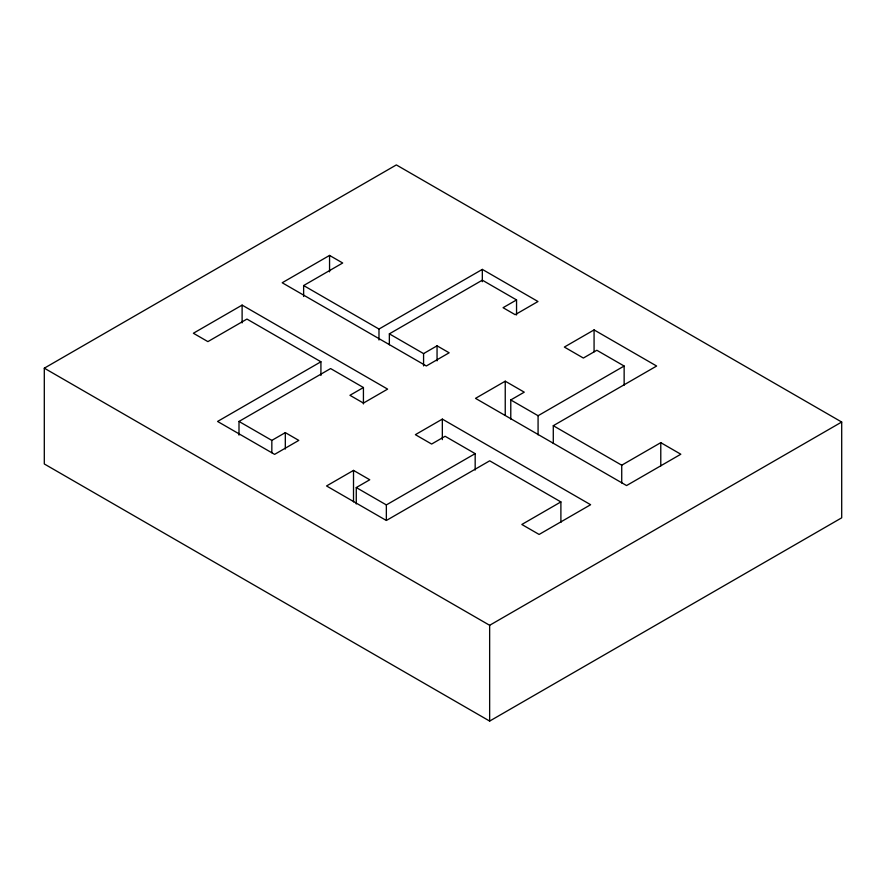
<?xml version="1.0" encoding="UTF-8"?>
<svg xmlns="http://www.w3.org/2000/svg" width="886" height="886" viewBox="0 0 886 886"><rect width="100%" height="100%" fill="white"/><g stroke="black" fill="none" stroke-linecap="round" stroke-linejoin="round"><path stroke-width="1.33" d="M44.3 368.177L396.352 164.918L841.7 422.035L841.7 517.823L489.648 721.082L44.3 463.965L44.3 368.177L489.648 625.294L841.7 422.035M363.426 403.938L363.426 387.525L349.948 395.3L363.426 403.086L387.625 389.12L242.111 305.105L193.381 333.247L207.889 341.619L246.95 319.071L320.92 361.776L320.92 375.465M303.632 296.5L303.632 285.547L342.694 262.998L329.559 255.423L282.202 282.756L426.332 365.973L449.147 352.794L437.053 345.817L423.574 353.603L389.353 333.845L389.353 344.787M320.92 361.776L217.568 421.448L274.605 454.374L298.792 440.397L285.314 432.623L271.836 440.397L238.999 421.448L238.999 435.126M303.632 285.547L378.986 329.049L482.327 269.388L537.979 301.517L515.165 314.685L503.071 307.697L516.549 299.922L516.549 314.973M389.353 333.845L482.327 280.164L516.549 299.922M238.999 421.448L330.6 368.565L363.426 387.525M510.779 419.111L510.779 399.951L524.257 392.166L505.241 381.19L475.516 398.357L626.568 485.561L680.825 454.23L660.779 442.657L621.728 465.205L553.285 425.701L553.285 443.487M553.285 425.701L656.637 366.029L594.074 329.913L564.349 347.068L583.365 358.044L596.843 350.269L624.143 366.029L624.143 385.188M356.272 503.979L356.272 487.555L369.761 479.769L353.514 470.4L326.546 485.96L386.351 520.481L489.692 460.82L560.893 501.919L560.893 522.452M560.893 501.919L521.832 524.479L539.12 534.446L590.619 504.721L442.335 419.111L415.379 434.672L431.626 444.052L445.104 436.266L475.173 453.632L475.173 470.056M510.779 399.951L538.079 415.722L624.143 366.029M356.272 487.555L386.351 504.92L475.173 453.632M660.779 442.657L660.779 465.914M621.728 465.205L621.728 482.992M594.074 329.913L594.074 351.808M538.079 415.722L538.079 434.871M505.241 381.19L505.241 415.401M489.648 625.294L489.648 721.082M482.327 269.388L482.327 281.704M442.335 419.111L442.335 439.633M437.053 345.817L437.053 360.868M423.574 353.603L423.574 365.918M386.351 504.92L386.351 519.971M378.986 329.049L378.986 340.002M353.514 470.4L353.514 501.864M329.559 255.423L329.559 271.836M285.314 432.623L285.314 449.036M271.836 440.397L271.836 452.713M242.111 305.105L242.111 322.892"/></g></svg>
